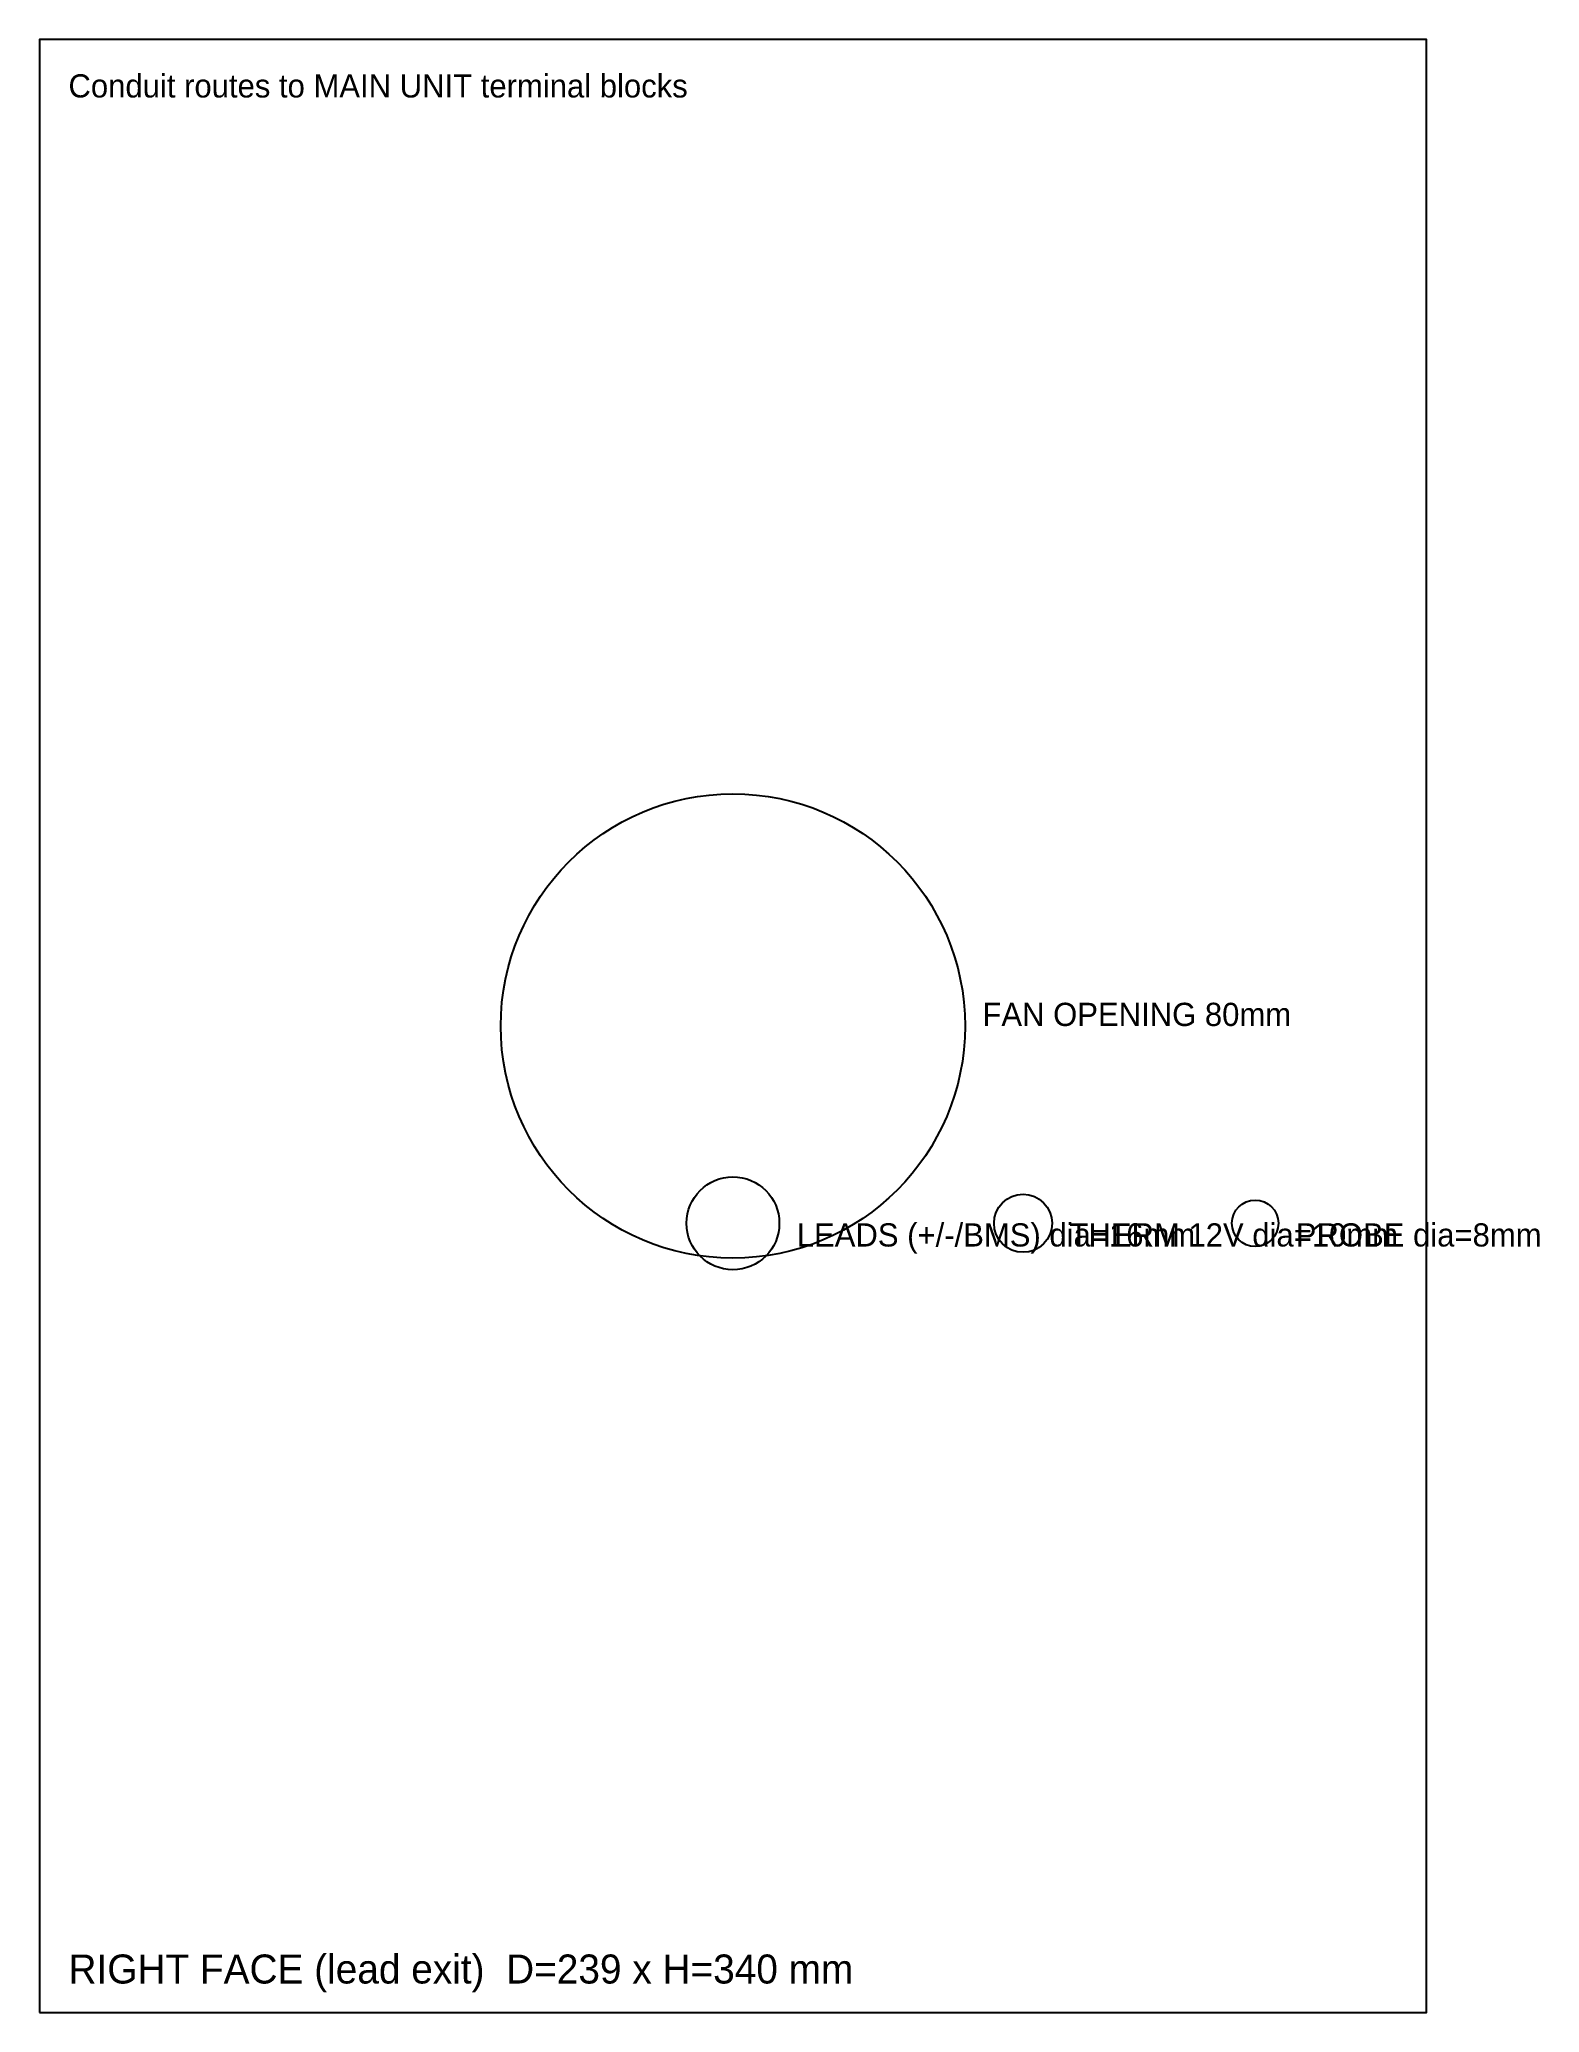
# Model space of a CAD drawing. Header units: metres. Extents: x -120 to 139, y 0 to 340.
import ezdxf

# ---------------------------------------------------------------- set-up
doc = ezdxf.new("R2010")
doc.units = ezdxf.units.M
for name, color, linetype in [('ANNOTATIONS', 7, 'Continuous'), ('CONDUITS', 4, 'Continuous'), ('SHELL_1', 1, 'Continuous'), ('THERMAL_ZONE', 10, 'Continuous')]:
    doc.layers.add(name, color=color, linetype=linetype)

msp = doc.modelspace()

# ---------------------------------------------------------------- linework, layer by layer
at = {"layer": 'CONDUITS'}
for centre, radius in [((0, 136), 8), ((50, 136), 5), ((90, 136), 4)]:
    msp.add_circle(centre, radius, dxfattribs=at)
at = {"layer": 'SHELL_1'}
msp.add_lwpolyline([(-119.5, 0), (119.5, 0), (119.5, 340), (-119.5, 340)], close=True, dxfattribs=at)
at = {"layer": 'THERMAL_ZONE'}
msp.add_circle((0, 170), 40, dxfattribs=at)

# ---------------------------------------------------------------- texts
at = {"layer": 'ANNOTATIONS'}
for s, height, p in [('Conduit routes to MAIN UNIT terminal blocks', 4, (-114.5, 330)), ('RIGHT FACE (lead exit)  D=239 x H=340 mm', 5, (-114.5, 5))]:
    msp.add_text(s, height=height, dxfattribs=at).set_placement(p)
at = {"layer": 'CONDUITS'}
for s, p in [('LEADS (+/-/BMS) dia=16mm', (11, 132)), ('PROBE dia=8mm', (97, 132))]:
    msp.add_text(s, height=4, dxfattribs=at).set_placement(p)
at = {"layer": 'THERMAL_ZONE'}
for s, p in [('FAN OPENING 80mm', (43, 170)), ('THERM 12V dia=10mm', (58, 132))]:
    msp.add_text(s, height=4, dxfattribs=at).set_placement(p)

doc.saveas('drawing.dxf')
